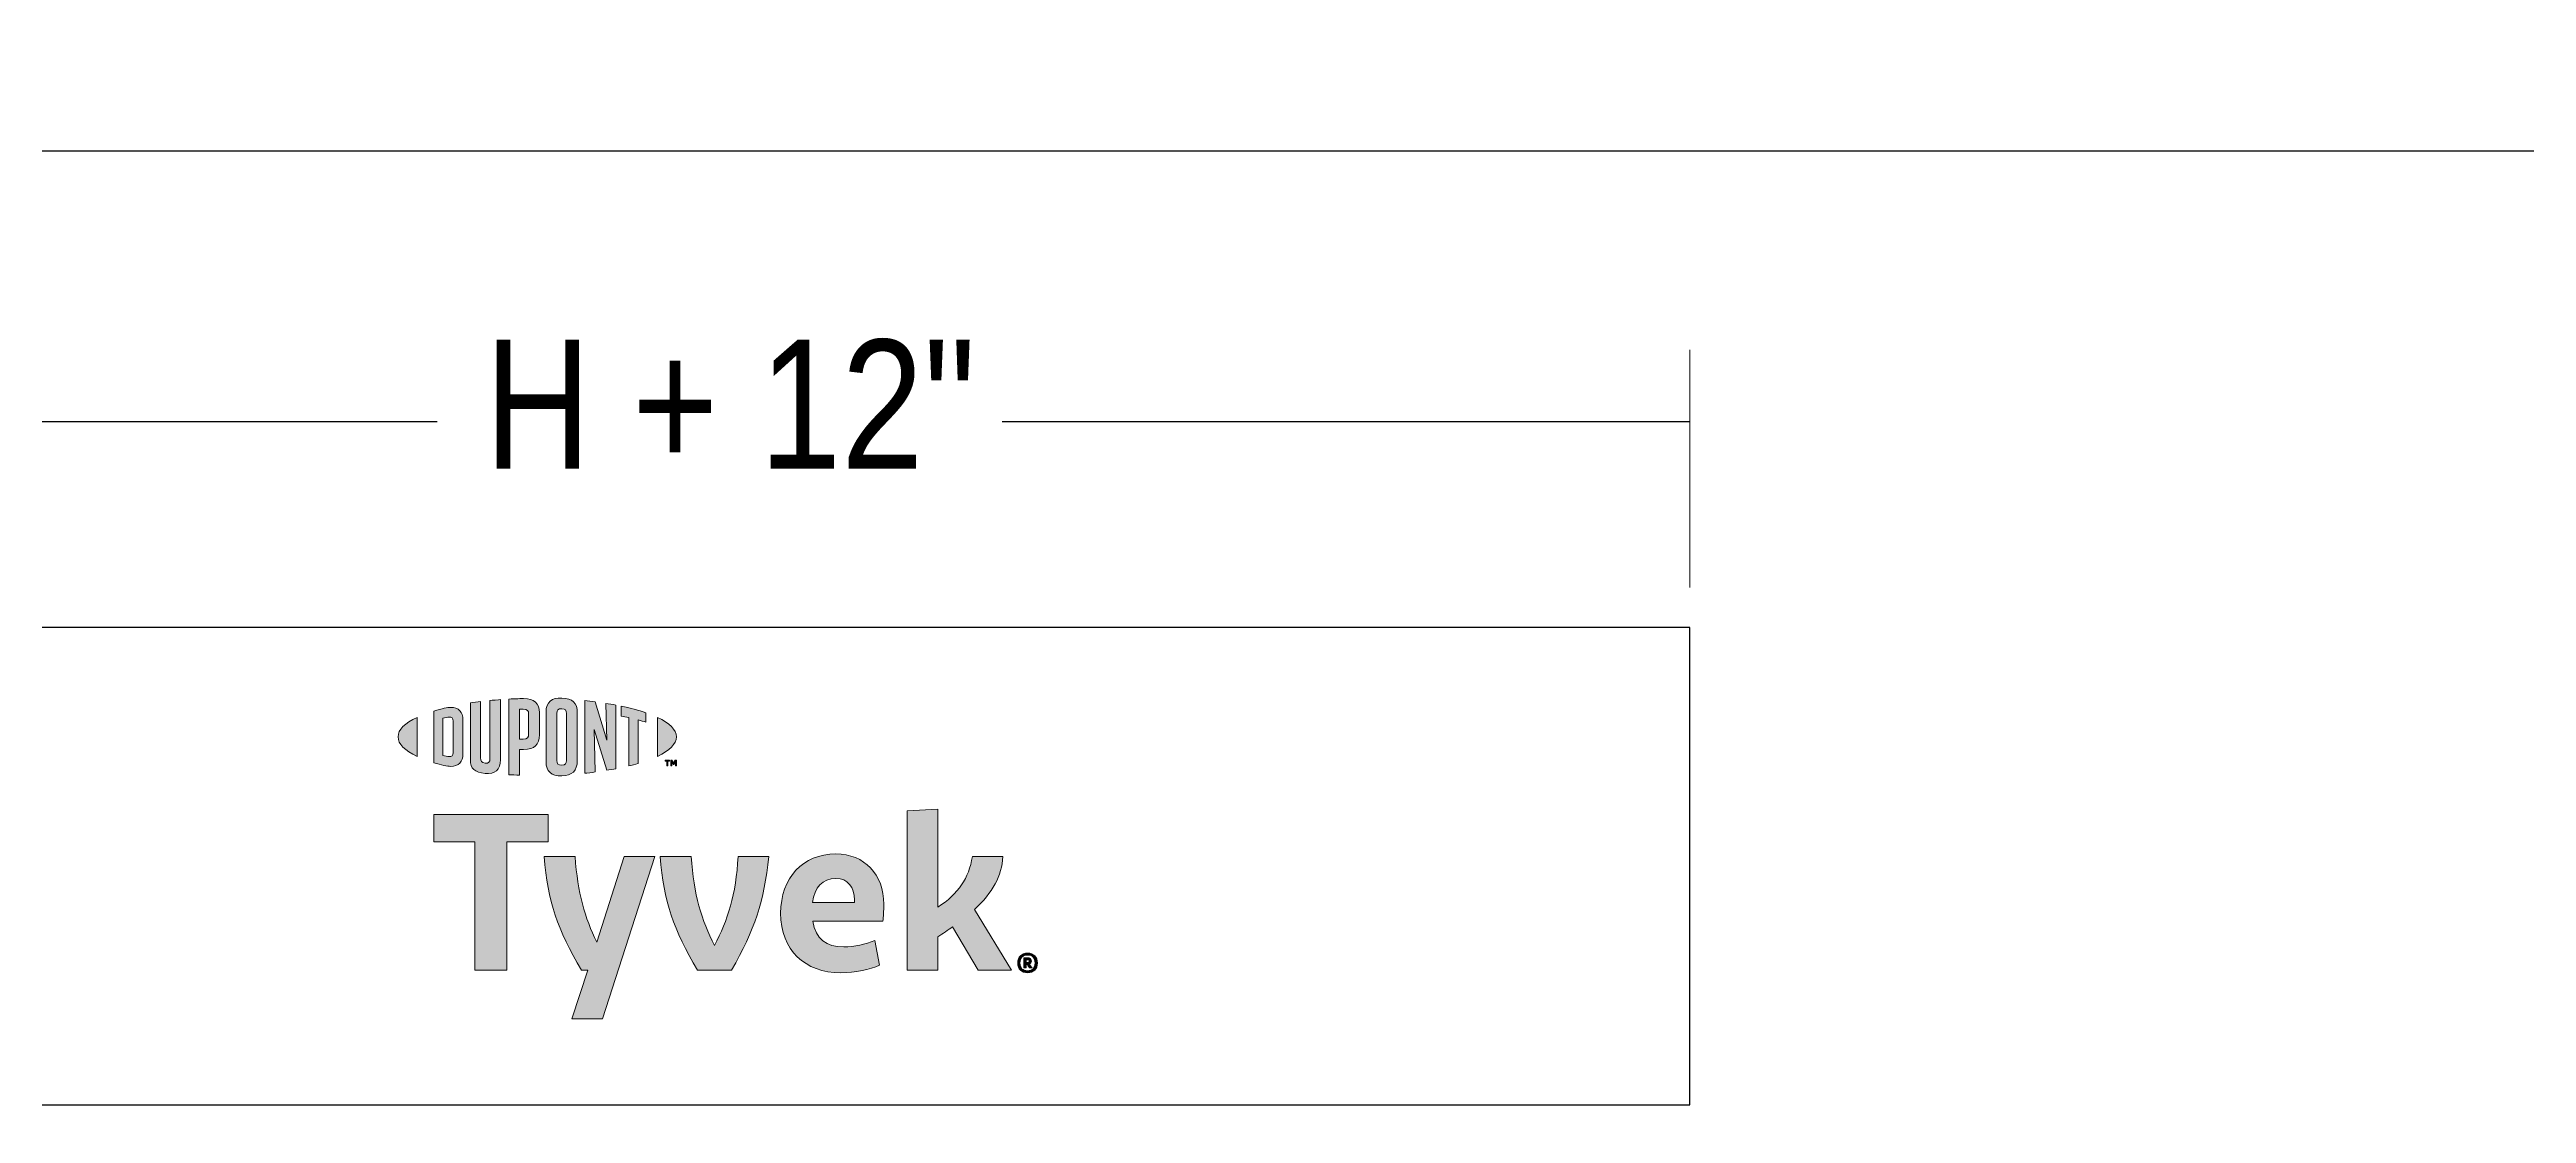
# Model space of a CAD drawing. Extents: x -1328 to 5679, y -4611 to 1603.
# Drawn here: x 4237.3 to 4400.6, y -2336.4 to -2266.2 of the extents above; entities that cross this region are included whole.
import ezdxf

# ---------------------------------------------------------------- set-up
doc = ezdxf.new("R2010")
doc.units = 0
doc.header["$MEASUREMENT"] = 0
doc.layers.add('G-ANNO-TTLB', color=7, linetype='Continuous', lineweight=0)
doc.layers.add('TYVEK', color=7, linetype='Continuous', lineweight=0)

# ---------------------------------------------------------------- blocks, each defined once
blk = doc.blocks.new('Block_233')
at = {"layer": 'TYVEK', "true_color": 0x848484, "transparency": 33554687}
h = blk.add_hatch(color=252, dxfattribs=at)
h.dxf.hatch_style = 2
edge = h.paths.add_edge_path()
edge.add_spline(control_points=[(4266.3, -2312.99), (4266.3, -2313.19), (4266.23, -2313.31), (4265.99, -2313.28), (4265.75, -2313.25), (4265.68, -2313.15), (4265.68, -2312.92), (4265.68, -2312.92), (4265.68, -2309.21), (4265.68, -2309.21), (4265.52, -2309.23), (4265.16, -2309.28), (4265.01, -2309.3), (4265.01, -2309.3), (4265.01, -2313.05), (4265.01, -2313.05), (4265.01, -2313.64), (4265.3, -2313.88), (4265.99, -2313.96), (4266.62, -2314.03), (4267, -2313.71), (4267, -2313.05), (4267, -2313.05), (4267, -2309.09), (4267, -2309.09), (4266.87, -2309.1), (4266.44, -2309.14), (4266.3, -2309.15), (4266.3, -2309.15), (4266.3, -2312.99), (4266.3, -2312.99)], knot_values=[0, 0, 0, 0, 1, 1, 1, 2, 2, 2, 3, 3, 3, 4, 4, 4, 5, 5, 5, 6, 6, 6, 7, 7, 7, 8, 8, 8, 9, 9, 9, 10, 10, 10, 10], degree=3, periodic=0)
h = blk.add_hatch(color=252, dxfattribs=at)
h.dxf.hatch_style = 2
edge = h.paths.add_edge_path()
edge.add_spline(control_points=[(4268.85, -2311.36), (4268.85, -2311.58), (4268.78, -2311.69), (4268.49, -2311.69), (4268.49, -2311.69), (4268.25, -2311.69), (4268.25, -2311.69), (4268.25, -2311.69), (4268.25, -2309.72), (4268.25, -2309.72), (4268.36, -2309.71), (4268.41, -2309.71), (4268.48, -2309.71), (4268.79, -2309.71), (4268.85, -2309.83), (4268.85, -2310.05), (4268.85, -2310.05), (4268.85, -2311.36), (4268.85, -2311.36)], knot_values=[0, 0, 0, 0, 1, 1, 1, 2, 2, 2, 3, 3, 3, 4, 4, 4, 5, 5, 5, 6, 6, 6, 6], degree=3, periodic=0)
edge = h.paths.add_edge_path()
edge.add_spline(control_points=[(4268.52, -2309.02), (4268.4, -2309.02), (4267.96, -2309.03), (4267.55, -2309.06), (4267.55, -2309.06), (4267.55, -2314.04), (4267.55, -2314.04), (4267.69, -2314.05), (4268.05, -2314.07), (4268.25, -2314.07), (4268.25, -2314.07), (4268.25, -2312.38), (4268.25, -2312.38), (4268.25, -2312.38), (4268.52, -2312.38), (4268.52, -2312.38), (4269.25, -2312.38), (4269.56, -2312.05), (4269.56, -2311.41), (4269.56, -2311.41), (4269.56, -2309.95), (4269.56, -2309.95), (4269.56, -2309.33), (4269.22, -2309.02), (4268.52, -2309.02)], knot_values=[0, 0, 0, 0, 1, 1, 1, 2, 2, 2, 3, 3, 3, 4, 4, 4, 5, 5, 5, 6, 6, 6, 7, 7, 7, 8, 8, 8, 8], degree=3, periodic=0)
h = blk.add_hatch(color=252, dxfattribs=at)
h.dxf.hatch_style = 2
edge = h.paths.add_edge_path()
edge.add_spline(control_points=[(4271.35, -2313.1), (4271.35, -2313.3), (4271.29, -2313.4), (4271.04, -2313.41), (4270.78, -2313.42), (4270.71, -2313.31), (4270.71, -2313.1), (4270.71, -2313.1), (4270.71, -2310), (4270.71, -2310), (4270.71, -2309.79), (4270.78, -2309.68), (4271.04, -2309.69), (4271.29, -2309.69), (4271.35, -2309.8), (4271.35, -2310), (4271.35, -2310), (4271.35, -2313.1), (4271.35, -2313.1)], knot_values=[0, 0, 0, 0, 1, 1, 1, 2, 2, 2, 3, 3, 3, 4, 4, 4, 5, 5, 5, 6, 6, 6, 6], degree=3, periodic=0)
edge = h.paths.add_edge_path()
edge.add_spline(control_points=[(4271.04, -2308.99), (4270.39, -2308.96), (4270, -2309.25), (4270, -2309.9), (4270, -2309.9), (4270, -2313.16), (4270, -2313.16), (4270, -2313.85), (4270.35, -2314.14), (4271.04, -2314.11), (4271.71, -2314.08), (4272.06, -2313.82), (4272.06, -2313.09), (4272.06, -2313.09), (4272.06, -2309.98), (4272.06, -2309.98), (4272.06, -2309.27), (4271.74, -2309.02), (4271.04, -2308.99)], knot_values=[0, 0, 0, 0, 1, 1, 1, 2, 2, 2, 3, 3, 3, 4, 4, 4, 5, 5, 5, 6, 6, 6, 6], degree=3, periodic=0)
h = blk.add_hatch(color=252, dxfattribs=at)
h.dxf.hatch_style = 2
edge = h.paths.add_edge_path()
edge.add_spline(control_points=[(4274, -2311.77), (4274, -2311.77), (4273.23, -2309.23), (4273.23, -2309.23), (4273.01, -2309.2), (4272.76, -2309.18), (4272.56, -2309.16), (4272.56, -2309.16), (4272.56, -2313.94), (4272.56, -2313.94), (4272.7, -2313.93), (4273.05, -2313.89), (4273.24, -2313.86), (4273.24, -2313.86), (4273.18, -2311.05), (4273.18, -2311.05), (4273.18, -2311.05), (4274, -2313.75), (4274, -2313.75), (4274.18, -2313.72), (4274.43, -2313.68), (4274.6, -2313.65), (4274.6, -2313.65), (4274.6, -2309.45), (4274.6, -2309.45), (4274.42, -2309.41), (4274.11, -2309.36), (4273.95, -2309.34), (4273.95, -2309.34), (4274, -2311.77), (4274, -2311.77)], knot_values=[0, 0, 0, 0, 1, 1, 1, 2, 2, 2, 3, 3, 3, 4, 4, 4, 5, 5, 5, 6, 6, 6, 7, 7, 7, 8, 8, 8, 9, 9, 9, 10, 10, 10, 10], degree=3, periodic=0)
h = blk.add_hatch(color=252, dxfattribs=at)
h.dxf.hatch_style = 2
edge = h.paths.add_edge_path()
edge.add_spline(control_points=[(4260.24, -2311.54), (4260.24, -2312.01), (4260.69, -2312.45), (4261.49, -2312.83), (4261.49, -2312.83), (4261.49, -2310.26), (4261.49, -2310.26), (4260.69, -2310.64), (4260.24, -2311.08), (4260.24, -2311.54)], knot_values=[0, 0, 0, 0, 1, 1, 1, 2, 2, 2, 3, 3, 3, 3], degree=3, periodic=0)
h = blk.add_hatch(color=252, dxfattribs=at)
h.dxf.hatch_style = 2
edge = h.paths.add_edge_path()
edge.add_spline(control_points=[(4263.88, -2312.59), (4263.88, -2312.79), (4263.76, -2312.85), (4263.62, -2312.85), (4263.51, -2312.85), (4263.34, -2312.81), (4263.2, -2312.77), (4263.2, -2312.77), (4263.2, -2310.32), (4263.2, -2310.32), (4263.34, -2310.28), (4263.51, -2310.24), (4263.62, -2310.24), (4263.76, -2310.24), (4263.88, -2310.31), (4263.88, -2310.51), (4263.88, -2310.51), (4263.88, -2312.59), (4263.88, -2312.59)], knot_values=[0, 0, 0, 0, 1, 1, 1, 2, 2, 2, 3, 3, 3, 4, 4, 4, 5, 5, 5, 6, 6, 6, 6], degree=3, periodic=0)
edge = h.paths.add_edge_path()
edge.add_spline(control_points=[(4263.71, -2309.6), (4263.49, -2309.6), (4263.17, -2309.67), (4262.59, -2309.85), (4262.59, -2309.85), (4262.59, -2313.25), (4262.59, -2313.25), (4263.1, -2313.4), (4263.49, -2313.49), (4263.71, -2313.49), (4264.23, -2313.49), (4264.52, -2313.18), (4264.52, -2312.68), (4264.52, -2312.68), (4264.52, -2310.42), (4264.52, -2310.42), (4264.52, -2309.92), (4264.23, -2309.6), (4263.71, -2309.6)], knot_values=[0, 0, 0, 0, 1, 1, 1, 2, 2, 2, 3, 3, 3, 4, 4, 4, 5, 5, 5, 6, 6, 6, 6], degree=3, periodic=0)
h = blk.add_hatch(color=252, dxfattribs=at)
h.dxf.hatch_style = 2
edge = h.paths.add_edge_path()
edge.add_spline(control_points=[(4274.95, -2310.18), (4275.12, -2310.21), (4275.29, -2310.25), (4275.46, -2310.28), (4275.46, -2310.28), (4275.46, -2313.46), (4275.46, -2313.46), (4275.61, -2313.43), (4275.89, -2313.35), (4276.08, -2313.3), (4276.08, -2313.3), (4276.08, -2310.43), (4276.08, -2310.43), (4276.26, -2310.48), (4276.44, -2310.53), (4276.59, -2310.57), (4276.59, -2310.57), (4276.59, -2309.96), (4276.59, -2309.96), (4276.1, -2309.79), (4275.57, -2309.65), (4274.95, -2309.52), (4274.95, -2309.52), (4274.95, -2310.18), (4274.95, -2310.18)], knot_values=[0, 0, 0, 0, 1, 1, 1, 2, 2, 2, 3, 3, 3, 4, 4, 4, 5, 5, 5, 6, 6, 6, 7, 7, 7, 8, 8, 8, 8], degree=3, periodic=0)
h = blk.add_hatch(color=252, dxfattribs=at)
h.dxf.hatch_style = 2
edge = h.paths.add_edge_path()
edge.add_spline(control_points=[(4278.6, -2311.54), (4278.6, -2312.01), (4278.14, -2312.45), (4277.35, -2312.83), (4277.35, -2312.83), (4277.35, -2310.26), (4277.35, -2310.26), (4278.14, -2310.64), (4278.6, -2311.08), (4278.6, -2311.54)], knot_values=[0, 0, 0, 0, 1, 1, 1, 2, 2, 2, 3, 3, 3, 3], degree=3, periodic=0)
h = blk.add_hatch(color=252, dxfattribs=at)
h.dxf.hatch_style = 2
edge = h.paths.add_edge_path()
edge.add_spline(control_points=[(4278.23, -2313.09), (4278.23, -2313.09), (4278.3, -2313.09), (4278.3, -2313.09), (4278.3, -2313.09), (4278.41, -2313.26), (4278.41, -2313.26), (4278.41, -2313.26), (4278.52, -2313.09), (4278.52, -2313.09), (4278.52, -2313.09), (4278.6, -2313.09), (4278.6, -2313.09), (4278.6, -2313.09), (4278.6, -2313.46), (4278.6, -2313.46), (4278.6, -2313.46), (4278.53, -2313.46), (4278.53, -2313.46), (4278.53, -2313.46), (4278.53, -2313.19), (4278.53, -2313.19), (4278.53, -2313.19), (4278.42, -2313.37), (4278.42, -2313.37), (4278.42, -2313.37), (4278.41, -2313.37), (4278.41, -2313.37), (4278.41, -2313.37), (4278.29, -2313.19), (4278.29, -2313.19), (4278.29, -2313.19), (4278.29, -2313.46), (4278.29, -2313.46), (4278.29, -2313.46), (4278.23, -2313.46), (4278.23, -2313.46), (4278.23, -2313.46), (4278.23, -2313.09), (4278.23, -2313.09)], knot_values=[0, 0, 0, 0, 1, 1, 1, 2, 2, 2, 3, 3, 3, 4, 4, 4, 5, 5, 5, 6, 6, 6, 7, 7, 7, 8, 8, 8, 9, 9, 9, 10, 10, 10, 11, 11, 11, 12, 12, 12, 13, 13, 13, 13], degree=3, periodic=0)
edge = h.paths.add_edge_path()
edge.add_spline(control_points=[(4277.96, -2313.15), (4277.96, -2313.15), (4277.85, -2313.15), (4277.85, -2313.15), (4277.85, -2313.15), (4277.85, -2313.09), (4277.85, -2313.09), (4277.85, -2313.09), (4278.15, -2313.09), (4278.15, -2313.09), (4278.15, -2313.09), (4278.15, -2313.15), (4278.15, -2313.15), (4278.15, -2313.15), (4278.03, -2313.15), (4278.03, -2313.15), (4278.03, -2313.15), (4278.03, -2313.46), (4278.03, -2313.46), (4278.03, -2313.46), (4277.96, -2313.46), (4277.96, -2313.46), (4277.96, -2313.46), (4277.96, -2313.15), (4277.96, -2313.15)], knot_values=[0, 0, 0, 0, 1, 1, 1, 2, 2, 2, 3, 3, 3, 4, 4, 4, 5, 5, 5, 6, 6, 6, 7, 7, 7, 8, 8, 8, 8], degree=3, periodic=0)
at = {"layer": 'TYVEK'}
for points, knots in [([(4266.3, -2312.99), (4266.3, -2313.19), (4266.23, -2313.31), (4265.99, -2313.28), (4265.75, -2313.25), (4265.68, -2313.15), (4265.68, -2312.92), (4265.68, -2312.92), (4265.68, -2309.21), (4265.68, -2309.21), (4265.52, -2309.23), (4265.16, -2309.28), (4265.01, -2309.3), (4265.01, -2309.3), (4265.01, -2313.05), (4265.01, -2313.05), (4265.01, -2313.64), (4265.3, -2313.88), (4265.99, -2313.96), (4266.62, -2314.03), (4267, -2313.71), (4267, -2313.05), (4267, -2313.05), (4267, -2309.09), (4267, -2309.09), (4266.87, -2309.1), (4266.44, -2309.14), (4266.3, -2309.15), (4266.3, -2309.15), (4266.3, -2312.99), (4266.3, -2312.99)], [0, 0, 0, 0, 1, 1, 1, 2, 2, 2, 3, 3, 3, 4, 4, 4, 5, 5, 5, 6, 6, 6, 7, 7, 7, 8, 8, 8, 9, 9, 9, 10, 10, 10, 10]), ([(4268.52, -2309.02), (4268.4, -2309.02), (4267.96, -2309.03), (4267.55, -2309.06), (4267.55, -2309.06), (4267.55, -2314.04), (4267.55, -2314.04), (4267.69, -2314.05), (4268.05, -2314.07), (4268.25, -2314.07), (4268.25, -2314.07), (4268.25, -2312.38), (4268.25, -2312.38), (4268.25, -2312.38), (4268.52, -2312.38), (4268.52, -2312.38), (4269.25, -2312.38), (4269.56, -2312.05), (4269.56, -2311.41), (4269.56, -2311.41), (4269.56, -2309.95), (4269.56, -2309.95), (4269.56, -2309.33), (4269.22, -2309.02), (4268.52, -2309.02)], [0, 0, 0, 0, 1, 1, 1, 2, 2, 2, 3, 3, 3, 4, 4, 4, 5, 5, 5, 6, 6, 6, 7, 7, 7, 8, 8, 8, 8]), ([(4271.04, -2308.99), (4270.39, -2308.96), (4270, -2309.25), (4270, -2309.9), (4270, -2309.9), (4270, -2313.16), (4270, -2313.16), (4270, -2313.85), (4270.35, -2314.14), (4271.04, -2314.11), (4271.71, -2314.08), (4272.06, -2313.82), (4272.06, -2313.09), (4272.06, -2313.09), (4272.06, -2309.98), (4272.06, -2309.98), (4272.06, -2309.27), (4271.74, -2309.02), (4271.04, -2308.99)], [0, 0, 0, 0, 1, 1, 1, 2, 2, 2, 3, 3, 3, 4, 4, 4, 5, 5, 5, 6, 6, 6, 6]), ([(4274, -2311.77), (4274, -2311.77), (4273.23, -2309.23), (4273.23, -2309.23), (4273.01, -2309.2), (4272.76, -2309.18), (4272.56, -2309.16), (4272.56, -2309.16), (4272.56, -2313.94), (4272.56, -2313.94), (4272.7, -2313.93), (4273.05, -2313.89), (4273.24, -2313.86), (4273.24, -2313.86), (4273.18, -2311.05), (4273.18, -2311.05), (4273.18, -2311.05), (4274, -2313.75), (4274, -2313.75), (4274.18, -2313.72), (4274.43, -2313.68), (4274.6, -2313.65), (4274.6, -2313.65), (4274.6, -2309.45), (4274.6, -2309.45), (4274.42, -2309.41), (4274.11, -2309.36), (4273.95, -2309.34), (4273.95, -2309.34), (4274, -2311.77), (4274, -2311.77)], [0, 0, 0, 0, 1, 1, 1, 2, 2, 2, 3, 3, 3, 4, 4, 4, 5, 5, 5, 6, 6, 6, 7, 7, 7, 8, 8, 8, 9, 9, 9, 10, 10, 10, 10]), ([(4260.24, -2311.54), (4260.24, -2312.01), (4260.69, -2312.45), (4261.49, -2312.83), (4261.49, -2312.83), (4261.49, -2310.26), (4261.49, -2310.26), (4260.69, -2310.64), (4260.24, -2311.08), (4260.24, -2311.54)], [0, 0, 0, 0, 1, 1, 1, 2, 2, 2, 3, 3, 3, 3]), ([(4263.71, -2309.6), (4263.49, -2309.6), (4263.17, -2309.67), (4262.59, -2309.85), (4262.59, -2309.85), (4262.59, -2313.25), (4262.59, -2313.25), (4263.1, -2313.4), (4263.49, -2313.49), (4263.71, -2313.49), (4264.23, -2313.49), (4264.52, -2313.18), (4264.52, -2312.68), (4264.52, -2312.68), (4264.52, -2310.42), (4264.52, -2310.42), (4264.52, -2309.92), (4264.23, -2309.6), (4263.71, -2309.6)], [0, 0, 0, 0, 1, 1, 1, 2, 2, 2, 3, 3, 3, 4, 4, 4, 5, 5, 5, 6, 6, 6, 6]), ([(4263.88, -2312.59), (4263.88, -2312.79), (4263.76, -2312.85), (4263.62, -2312.85), (4263.51, -2312.85), (4263.34, -2312.81), (4263.2, -2312.77), (4263.2, -2312.77), (4263.2, -2310.32), (4263.2, -2310.32), (4263.34, -2310.28), (4263.51, -2310.24), (4263.62, -2310.24), (4263.76, -2310.24), (4263.88, -2310.31), (4263.88, -2310.51), (4263.88, -2310.51), (4263.88, -2312.59), (4263.88, -2312.59)], [0, 0, 0, 0, 1, 1, 1, 2, 2, 2, 3, 3, 3, 4, 4, 4, 5, 5, 5, 6, 6, 6, 6]), ([(4268.85, -2311.36), (4268.85, -2311.58), (4268.78, -2311.69), (4268.49, -2311.69), (4268.49, -2311.69), (4268.25, -2311.69), (4268.25, -2311.69), (4268.25, -2311.69), (4268.25, -2309.72), (4268.25, -2309.72), (4268.36, -2309.71), (4268.41, -2309.71), (4268.48, -2309.71), (4268.79, -2309.71), (4268.85, -2309.83), (4268.85, -2310.05), (4268.85, -2310.05), (4268.85, -2311.36), (4268.85, -2311.36)], [0, 0, 0, 0, 1, 1, 1, 2, 2, 2, 3, 3, 3, 4, 4, 4, 5, 5, 5, 6, 6, 6, 6]), ([(4271.35, -2313.1), (4271.35, -2313.3), (4271.29, -2313.4), (4271.04, -2313.41), (4270.78, -2313.42), (4270.71, -2313.31), (4270.71, -2313.1), (4270.71, -2313.1), (4270.71, -2310), (4270.71, -2310), (4270.71, -2309.79), (4270.78, -2309.68), (4271.04, -2309.69), (4271.29, -2309.69), (4271.35, -2309.8), (4271.35, -2310), (4271.35, -2310), (4271.35, -2313.1), (4271.35, -2313.1)], [0, 0, 0, 0, 1, 1, 1, 2, 2, 2, 3, 3, 3, 4, 4, 4, 5, 5, 5, 6, 6, 6, 6]), ([(4274.95, -2310.18), (4275.12, -2310.21), (4275.29, -2310.25), (4275.46, -2310.28), (4275.46, -2310.28), (4275.46, -2313.46), (4275.46, -2313.46), (4275.61, -2313.43), (4275.89, -2313.35), (4276.08, -2313.3), (4276.08, -2313.3), (4276.08, -2310.43), (4276.08, -2310.43), (4276.26, -2310.48), (4276.44, -2310.53), (4276.59, -2310.57), (4276.59, -2310.57), (4276.59, -2309.96), (4276.59, -2309.96), (4276.1, -2309.79), (4275.57, -2309.65), (4274.95, -2309.52), (4274.95, -2309.52), (4274.95, -2310.18), (4274.95, -2310.18)], [0, 0, 0, 0, 1, 1, 1, 2, 2, 2, 3, 3, 3, 4, 4, 4, 5, 5, 5, 6, 6, 6, 7, 7, 7, 8, 8, 8, 8]), ([(4278.6, -2311.54), (4278.6, -2312.01), (4278.14, -2312.45), (4277.35, -2312.83), (4277.35, -2312.83), (4277.35, -2310.26), (4277.35, -2310.26), (4278.14, -2310.64), (4278.6, -2311.08), (4278.6, -2311.54)], [0, 0, 0, 0, 1, 1, 1, 2, 2, 2, 3, 3, 3, 3]), ([(4277.96, -2313.15), (4277.96, -2313.15), (4277.85, -2313.15), (4277.85, -2313.15), (4277.85, -2313.15), (4277.85, -2313.09), (4277.85, -2313.09), (4277.85, -2313.09), (4278.15, -2313.09), (4278.15, -2313.09), (4278.15, -2313.09), (4278.15, -2313.15), (4278.15, -2313.15), (4278.15, -2313.15), (4278.03, -2313.15), (4278.03, -2313.15), (4278.03, -2313.15), (4278.03, -2313.46), (4278.03, -2313.46), (4278.03, -2313.46), (4277.96, -2313.46), (4277.96, -2313.46), (4277.96, -2313.46), (4277.96, -2313.15), (4277.96, -2313.15)], [0, 0, 0, 0, 1, 1, 1, 2, 2, 2, 3, 3, 3, 4, 4, 4, 5, 5, 5, 6, 6, 6, 7, 7, 7, 8, 8, 8, 8]), ([(4278.23, -2313.09), (4278.23, -2313.09), (4278.3, -2313.09), (4278.3, -2313.09), (4278.3, -2313.09), (4278.41, -2313.26), (4278.41, -2313.26), (4278.41, -2313.26), (4278.52, -2313.09), (4278.52, -2313.09), (4278.52, -2313.09), (4278.6, -2313.09), (4278.6, -2313.09), (4278.6, -2313.09), (4278.6, -2313.46), (4278.6, -2313.46), (4278.6, -2313.46), (4278.53, -2313.46), (4278.53, -2313.46), (4278.53, -2313.46), (4278.53, -2313.19), (4278.53, -2313.19), (4278.53, -2313.19), (4278.42, -2313.37), (4278.42, -2313.37), (4278.42, -2313.37), (4278.41, -2313.37), (4278.41, -2313.37), (4278.41, -2313.37), (4278.29, -2313.19), (4278.29, -2313.19), (4278.29, -2313.19), (4278.29, -2313.46), (4278.29, -2313.46), (4278.29, -2313.46), (4278.23, -2313.46), (4278.23, -2313.46), (4278.23, -2313.46), (4278.23, -2313.09), (4278.23, -2313.09)], [0, 0, 0, 0, 1, 1, 1, 2, 2, 2, 3, 3, 3, 4, 4, 4, 5, 5, 5, 6, 6, 6, 7, 7, 7, 8, 8, 8, 9, 9, 9, 10, 10, 10, 11, 11, 11, 12, 12, 12, 13, 13, 13, 13])]:
    blk.add_open_spline(points, degree=3, knots=knots, dxfattribs=at)
blk = doc.blocks.new('Block_237')
at = {"layer": 'TYVEK', "true_color": 0x848484, "transparency": 33554687}
h = blk.add_hatch(color=252, dxfattribs=at)
h.dxf.hatch_style = 2
h.paths.add_polyline_path([(4270.13, -2316.67), (4262.59, -2316.67), (4262.59, -2318.46), (4265.31, -2318.46), (4265.31, -2326.92), (4267.41, -2326.92), (4267.41, -2318.46), (4270.13, -2318.46)])
h = blk.add_hatch(color=252, dxfattribs=at)
h.dxf.hatch_style = 2
edge = h.paths.add_edge_path()
edge.add_spline(control_points=[(4298.26, -2322.92), (4298.26, -2322.92), (4300.69, -2326.92), (4300.69, -2326.92), (4300.69, -2326.92), (4298.49, -2326.92), (4298.49, -2326.92), (4298.49, -2326.92), (4296.81, -2324.06), (4296.81, -2324.06), (4296.5, -2324.28), (4296.18, -2324.5), (4295.83, -2324.72), (4295.83, -2324.72), (4295.83, -2326.92), (4295.83, -2326.92), (4295.83, -2326.92), (4293.81, -2326.92), (4293.81, -2326.92), (4293.81, -2326.92), (4293.81, -2316.42), (4293.81, -2316.42), (4293.81, -2316.42), (4295.83, -2316.32), (4295.83, -2316.32), (4295.83, -2316.32), (4295.83, -2322.77), (4295.83, -2322.77), (4297.2, -2321.88), (4297.88, -2320.86), (4298.11, -2319.44), (4298.11, -2319.44), (4300.12, -2319.44), (4300.12, -2319.44), (4300.07, -2320.7), (4299.43, -2321.82), (4298.26, -2322.92)], knot_values=[0, 0, 0, 0, 1, 1, 1, 2, 2, 2, 3, 3, 3, 4, 4, 4, 5, 5, 5, 6, 6, 6, 7, 7, 7, 8, 8, 8, 9, 9, 9, 10, 10, 10, 11, 11, 11, 12, 12, 12, 12], degree=3, periodic=0)
h = blk.add_hatch(color=252, dxfattribs=at)
h.dxf.hatch_style = 2
edge = h.paths.add_edge_path()
edge.add_spline(control_points=[(4287.56, -2322.47), (4287.56, -2322.47), (4290.34, -2322.47), (4290.34, -2322.47), (4290.34, -2322.47), (4290.34, -2322.29), (4290.34, -2322.29), (4290.34, -2321.47), (4289.9, -2320.87), (4289.1, -2320.87), (4288.25, -2320.87), (4287.69, -2321.47), (4287.56, -2322.47)], knot_values=[0, 0, 0, 0, 1, 1, 1, 2, 2, 2, 3, 3, 3, 4, 4, 4, 4], degree=3, periodic=0)
edge = h.paths.add_edge_path()
edge.add_spline(control_points=[(4291.99, -2326.59), (4291.35, -2326.89), (4290.4, -2327.09), (4289.43, -2327.09), (4287.08, -2327.09), (4285.47, -2325.6), (4285.47, -2323.17), (4285.47, -2320.84), (4286.94, -2319.26), (4289.1, -2319.26), (4291.01, -2319.26), (4292.27, -2320.62), (4292.27, -2322.58), (4292.27, -2323.02), (4292.24, -2323.4), (4292.21, -2323.7), (4292.21, -2323.7), (4287.59, -2323.7), (4287.59, -2323.7), (4287.78, -2324.87), (4288.47, -2325.39), (4289.64, -2325.39), (4290.35, -2325.39), (4291.04, -2325.23), (4291.67, -2324.97), (4291.67, -2324.97), (4291.99, -2326.59), (4291.99, -2326.59)], knot_values=[0, 0, 0, 0, 1, 1, 1, 2, 2, 2, 3, 3, 3, 4, 4, 4, 5, 5, 5, 6, 6, 6, 7, 7, 7, 8, 8, 8, 9, 9, 9, 9], degree=3, periodic=0)
h = blk.add_hatch(color=252, dxfattribs=at)
h.dxf.hatch_style = 2
edge = h.paths.add_edge_path()
edge.add_spline(control_points=[(4282.66, -2319.44), (4282.53, -2321.94), (4281.97, -2323.64), (4281.11, -2325.29), (4280.27, -2323.64), (4279.73, -2321.94), (4279.57, -2319.44), (4279.57, -2319.44), (4277.53, -2319.44), (4277.53, -2319.44), (4277.75, -2322.38), (4278.41, -2324.27), (4279.99, -2326.92), (4279.99, -2326.92), (4282.23, -2326.92), (4282.23, -2326.92), (4283.75, -2324.27), (4284.38, -2322.38), (4284.68, -2319.44), (4284.68, -2319.44), (4282.66, -2319.44), (4282.66, -2319.44)], knot_values=[0, 0, 0, 0, 1, 1, 1, 2, 2, 2, 3, 3, 3, 4, 4, 4, 5, 5, 5, 6, 6, 6, 7, 7, 7, 7], degree=3, periodic=0)
at = {"layer": 'TYVEK'}
blk.add_lwpolyline([(4270.13, -2316.67), (4262.59, -2316.67), (4262.59, -2318.46), (4265.31, -2318.46), (4265.31, -2326.92), (4267.41, -2326.92), (4267.41, -2318.46), (4270.13, -2318.46)], close=True, dxfattribs=at)
for points, knots in [([(4298.26, -2322.92), (4298.26, -2322.92), (4300.69, -2326.92), (4300.69, -2326.92), (4300.69, -2326.92), (4298.49, -2326.92), (4298.49, -2326.92), (4298.49, -2326.92), (4296.81, -2324.06), (4296.81, -2324.06), (4296.5, -2324.28), (4296.18, -2324.5), (4295.83, -2324.72), (4295.83, -2324.72), (4295.83, -2326.92), (4295.83, -2326.92), (4295.83, -2326.92), (4293.81, -2326.92), (4293.81, -2326.92), (4293.81, -2326.92), (4293.81, -2316.42), (4293.81, -2316.42), (4293.81, -2316.42), (4295.83, -2316.32), (4295.83, -2316.32), (4295.83, -2316.32), (4295.83, -2322.77), (4295.83, -2322.77), (4297.2, -2321.88), (4297.88, -2320.86), (4298.11, -2319.44), (4298.11, -2319.44), (4300.12, -2319.44), (4300.12, -2319.44), (4300.07, -2320.7), (4299.43, -2321.82), (4298.26, -2322.92)], [0, 0, 0, 0, 1, 1, 1, 2, 2, 2, 3, 3, 3, 4, 4, 4, 5, 5, 5, 6, 6, 6, 7, 7, 7, 8, 8, 8, 9, 9, 9, 10, 10, 10, 11, 11, 11, 12, 12, 12, 12]), ([(4291.99, -2326.59), (4291.35, -2326.89), (4290.4, -2327.09), (4289.43, -2327.09), (4287.08, -2327.09), (4285.47, -2325.6), (4285.47, -2323.17), (4285.47, -2320.84), (4286.94, -2319.26), (4289.1, -2319.26), (4291.01, -2319.26), (4292.27, -2320.62), (4292.27, -2322.58), (4292.27, -2323.02), (4292.24, -2323.4), (4292.21, -2323.7), (4292.21, -2323.7), (4287.59, -2323.7), (4287.59, -2323.7), (4287.78, -2324.87), (4288.47, -2325.39), (4289.64, -2325.39), (4290.35, -2325.39), (4291.04, -2325.23), (4291.67, -2324.97), (4291.67, -2324.97), (4291.99, -2326.59), (4291.99, -2326.59)], [0, 0, 0, 0, 1, 1, 1, 2, 2, 2, 3, 3, 3, 4, 4, 4, 5, 5, 5, 6, 6, 6, 7, 7, 7, 8, 8, 8, 9, 9, 9, 9]), ([(4282.66, -2319.44), (4282.53, -2321.94), (4281.97, -2323.64), (4281.11, -2325.29), (4280.27, -2323.64), (4279.73, -2321.94), (4279.57, -2319.44), (4279.57, -2319.44), (4277.53, -2319.44), (4277.53, -2319.44), (4277.75, -2322.38), (4278.41, -2324.27), (4279.99, -2326.92), (4279.99, -2326.92), (4282.23, -2326.92), (4282.23, -2326.92), (4283.75, -2324.27), (4284.38, -2322.38), (4284.68, -2319.44), (4284.68, -2319.44), (4282.66, -2319.44), (4282.66, -2319.44)], [0, 0, 0, 0, 1, 1, 1, 2, 2, 2, 3, 3, 3, 4, 4, 4, 5, 5, 5, 6, 6, 6, 7, 7, 7, 7]), ([(4287.56, -2322.47), (4287.56, -2322.47), (4290.34, -2322.47), (4290.34, -2322.47), (4290.34, -2322.47), (4290.34, -2322.29), (4290.34, -2322.29), (4290.34, -2321.47), (4289.9, -2320.87), (4289.1, -2320.87), (4288.25, -2320.87), (4287.69, -2321.47), (4287.56, -2322.47)], [0, 0, 0, 0, 1, 1, 1, 2, 2, 2, 3, 3, 3, 4, 4, 4, 4])]:
    blk.add_open_spline(points, degree=3, knots=knots, dxfattribs=at)
blk = doc.blocks.new('Block_236')
at = {"layer": 'TYVEK', "true_color": 0x848484, "transparency": 33554687}
h = blk.add_hatch(color=252, dxfattribs=at)
h.dxf.hatch_style = 2
edge = h.paths.add_edge_path()
edge.add_spline(control_points=[(4275.16, -2319.44), (4275.16, -2319.44), (4273.34, -2325.07), (4273.34, -2325.07), (4272.57, -2323.48), (4272.07, -2321.83), (4271.92, -2319.44), (4271.92, -2319.44), (4269.88, -2319.44), (4269.88, -2319.44), (4270.1, -2322.38), (4270.76, -2324.27), (4272.34, -2326.92), (4272.34, -2326.92), (4272.75, -2326.92), (4272.75, -2326.92), (4272.75, -2326.92), (4271.71, -2330.13), (4271.71, -2330.13), (4271.71, -2330.13), (4273.73, -2330.13), (4273.73, -2330.13), (4273.73, -2330.13), (4277.18, -2319.44), (4277.18, -2319.44), (4277.18, -2319.44), (4275.16, -2319.44), (4275.16, -2319.44)], knot_values=[0, 0, 0, 0, 1, 1, 1, 2, 2, 2, 3, 3, 3, 4, 4, 4, 5, 5, 5, 6, 6, 6, 7, 7, 7, 8, 8, 8, 9, 9, 9, 9], degree=3, periodic=0)
at = {"layer": 'TYVEK'}
blk.add_open_spline([(4275.16, -2319.44), (4275.16, -2319.44), (4273.34, -2325.07), (4273.34, -2325.07), (4272.57, -2323.48), (4272.07, -2321.83), (4271.92, -2319.44), (4271.92, -2319.44), (4269.88, -2319.44), (4269.88, -2319.44), (4270.1, -2322.38), (4270.76, -2324.27), (4272.34, -2326.92), (4272.34, -2326.92), (4272.75, -2326.92), (4272.75, -2326.92), (4272.75, -2326.92), (4271.71, -2330.13), (4271.71, -2330.13), (4271.71, -2330.13), (4273.73, -2330.13), (4273.73, -2330.13), (4273.73, -2330.13), (4277.18, -2319.44), (4277.18, -2319.44), (4277.18, -2319.44), (4275.16, -2319.44), (4275.16, -2319.44)], degree=3, knots=[0, 0, 0, 0, 1, 1, 1, 2, 2, 2, 3, 3, 3, 4, 4, 4, 5, 5, 5, 6, 6, 6, 7, 7, 7, 8, 8, 8, 9, 9, 9, 9], dxfattribs=at)
blk.add_blockref('Block_237', (0, 0), dxfattribs=at)
blk = doc.blocks.new('Block_238')
at = {"layer": 'TYVEK', "true_color": 0x848484, "transparency": 33554687}
h = blk.add_hatch(color=252, dxfattribs=at)
h.dxf.hatch_style = 2
edge = h.paths.add_edge_path()
edge.add_spline(control_points=[(4301.66, -2326.23), (4301.66, -2326.23), (4301.66, -2326.42), (4301.66, -2326.42), (4301.66, -2326.42), (4301.74, -2326.42), (4301.74, -2326.42), (4301.82, -2326.42), (4301.86, -2326.4), (4301.86, -2326.32), (4301.86, -2326.25), (4301.82, -2326.23), (4301.74, -2326.23), (4301.74, -2326.23), (4301.66, -2326.23), (4301.66, -2326.23)], knot_values=[0, 0, 0, 0, 1, 1, 1, 2, 2, 2, 3, 3, 3, 4, 4, 4, 5, 5, 5, 5], degree=3, periodic=0)
edge = h.paths.add_edge_path()
edge.add_spline(control_points=[(4301.51, -2326.1), (4301.51, -2326.1), (4301.74, -2326.1), (4301.74, -2326.1), (4301.92, -2326.1), (4302, -2326.19), (4302, -2326.32), (4302, -2326.41), (4301.96, -2326.48), (4301.87, -2326.51), (4301.92, -2326.6), (4301.97, -2326.68), (4302.05, -2326.77), (4302.05, -2326.77), (4301.88, -2326.77), (4301.88, -2326.77), (4301.82, -2326.69), (4301.77, -2326.61), (4301.73, -2326.54), (4301.73, -2326.54), (4301.66, -2326.54), (4301.66, -2326.54), (4301.66, -2326.54), (4301.66, -2326.77), (4301.66, -2326.77), (4301.66, -2326.77), (4301.51, -2326.77), (4301.51, -2326.77), (4301.51, -2326.77), (4301.51, -2326.1), (4301.51, -2326.1)], knot_values=[0, 0, 0, 0, 1, 1, 1, 2, 2, 2, 3, 3, 3, 4, 4, 4, 5, 5, 5, 6, 6, 6, 7, 7, 7, 8, 8, 8, 9, 9, 9, 10, 10, 10, 10], degree=3, periodic=0)
edge = h.paths.add_edge_path()
edge.add_spline(control_points=[(4301.75, -2325.93), (4301.43, -2325.93), (4301.25, -2326.12), (4301.25, -2326.45), (4301.25, -2326.78), (4301.43, -2326.96), (4301.75, -2326.96), (4302.06, -2326.96), (4302.25, -2326.78), (4302.25, -2326.45), (4302.25, -2326.12), (4302.06, -2325.93), (4301.75, -2325.93)], knot_values=[0, 0, 0, 0, 1, 1, 1, 2, 2, 2, 3, 3, 3, 4, 4, 4, 4], degree=3, periodic=0)
edge = h.paths.add_edge_path()
edge.add_spline(control_points=[(4301.75, -2325.8), (4302.14, -2325.8), (4302.4, -2326.05), (4302.4, -2326.45), (4302.4, -2326.84), (4302.14, -2327.09), (4301.75, -2327.09), (4301.35, -2327.09), (4301.1, -2326.84), (4301.1, -2326.45), (4301.1, -2326.05), (4301.35, -2325.8), (4301.75, -2325.8)], knot_values=[0, 0, 0, 0, 1, 1, 1, 2, 2, 2, 3, 3, 3, 4, 4, 4, 4], degree=3, periodic=0)
at = {"layer": 'TYVEK'}
for points, knots in [([(4301.75, -2325.8), (4302.14, -2325.8), (4302.4, -2326.05), (4302.4, -2326.45), (4302.4, -2326.84), (4302.14, -2327.09), (4301.75, -2327.09), (4301.35, -2327.09), (4301.1, -2326.84), (4301.1, -2326.45), (4301.1, -2326.05), (4301.35, -2325.8), (4301.75, -2325.8)], [0, 0, 0, 0, 1, 1, 1, 2, 2, 2, 3, 3, 3, 4, 4, 4, 4]), ([(4301.75, -2325.93), (4301.43, -2325.93), (4301.25, -2326.12), (4301.25, -2326.45), (4301.25, -2326.78), (4301.43, -2326.96), (4301.75, -2326.96), (4302.06, -2326.96), (4302.25, -2326.78), (4302.25, -2326.45), (4302.25, -2326.12), (4302.06, -2325.93), (4301.75, -2325.93)], [0, 0, 0, 0, 1, 1, 1, 2, 2, 2, 3, 3, 3, 4, 4, 4, 4]), ([(4301.51, -2326.1), (4301.51, -2326.1), (4301.74, -2326.1), (4301.74, -2326.1), (4301.92, -2326.1), (4302, -2326.19), (4302, -2326.32), (4302, -2326.41), (4301.96, -2326.48), (4301.87, -2326.51), (4301.92, -2326.6), (4301.97, -2326.68), (4302.05, -2326.77), (4302.05, -2326.77), (4301.88, -2326.77), (4301.88, -2326.77), (4301.82, -2326.69), (4301.77, -2326.61), (4301.73, -2326.54), (4301.73, -2326.54), (4301.66, -2326.54), (4301.66, -2326.54), (4301.66, -2326.54), (4301.66, -2326.77), (4301.66, -2326.77), (4301.66, -2326.77), (4301.51, -2326.77), (4301.51, -2326.77), (4301.51, -2326.77), (4301.51, -2326.1), (4301.51, -2326.1)], [0, 0, 0, 0, 1, 1, 1, 2, 2, 2, 3, 3, 3, 4, 4, 4, 5, 5, 5, 6, 6, 6, 7, 7, 7, 8, 8, 8, 9, 9, 9, 10, 10, 10, 10]), ([(4301.66, -2326.23), (4301.66, -2326.23), (4301.66, -2326.42), (4301.66, -2326.42), (4301.66, -2326.42), (4301.74, -2326.42), (4301.74, -2326.42), (4301.82, -2326.42), (4301.86, -2326.4), (4301.86, -2326.32), (4301.86, -2326.25), (4301.82, -2326.23), (4301.74, -2326.23), (4301.74, -2326.23), (4301.66, -2326.23), (4301.66, -2326.23)], [0, 0, 0, 0, 1, 1, 1, 2, 2, 2, 3, 3, 3, 4, 4, 4, 5, 5, 5, 5])]:
    blk.add_open_spline(points, degree=3, knots=knots, dxfattribs=at)
blk = doc.blocks.new('Block_235')
at = {"layer": 'TYVEK'}
for name in ['Block_236', 'Block_238']:
    blk.add_blockref(name, (0, 0), dxfattribs=at)
blk = doc.blocks.new('Block_234')
at = {"layer": 'TYVEK'}
blk.add_blockref('Block_235', (0, 0), dxfattribs=at)
blk = doc.blocks.new('Block_232')
at = {"layer": 'TYVEK'}
for name in ['Block_233', 'Block_234']:
    blk.add_blockref(name, (0, 0), dxfattribs=at)

msp = doc.modelspace()

# ---------------------------------------------------------------- hatches: boundary and pattern name
at = {"layer": 'G-ANNO-TTLB', "true_color": 0xff00ff, "transparency": 33554687}
h = msp.add_hatch(color=6, dxfattribs=at)
edge = h.paths.add_edge_path()
edge.add_spline(control_points=[(5053.44, -3461.41), (5053.44, -3461.41), (2123.92, -3461.41), (2123.92, -3461.41), (2123.92, -3461.41), (2123.92, -1004.41), (2123.92, -1004.41), (2123.92, -1004.41), (5053.44, -1004.41), (5053.44, -1004.41), (5053.44, -1004.41), (5053.44, -3461.41), (5053.44, -3461.41)], knot_values=[0, 0, 0, 0, 1, 1, 1, 2, 2, 2, 3, 3, 3, 4, 4, 4, 4], degree=3, periodic=0)
edge = h.paths.add_edge_path()
edge.add_spline(control_points=[(2132.92, -1013.41), (2132.92, -1013.41), (2132.92, -3452.41), (2132.92, -3452.41), (2132.92, -3452.41), (5044.44, -3452.41), (5044.44, -3452.41), (5044.44, -3452.41), (5044.44, -1013.41), (5044.44, -1013.41), (5044.44, -1013.41), (2132.92, -1013.41), (2132.92, -1013.41)], knot_values=[0, 0, 0, 0, 1, 1, 1, 2, 2, 2, 3, 3, 3, 4, 4, 4, 4], degree=3, periodic=0)
edge.add_line((2132.92, -1013.41), (2132.92, -1013.41))

# ---------------------------------------------------------------- linework, layer by layer
at = {"layer": 'G-ANNO-TTLB'}
for points in [[(5053.44, -3461.41), (5053.44, -3461.41), (2123.92, -3461.41), (2123.92, -3461.41), (2123.92, -3461.41), (2123.92, -1004.41), (2123.92, -1004.41), (2123.92, -1004.41), (5053.44, -1004.41), (5053.44, -1004.41), (5053.44, -1004.41), (5053.44, -3461.41), (5053.44, -3461.41)], [(2132.92, -1013.41), (2132.92, -1013.41), (2132.92, -3452.41), (2132.92, -3452.41), (2132.92, -3452.41), (5044.44, -3452.41), (5044.44, -3452.41), (5044.44, -3452.41), (5044.44, -1013.41), (5044.44, -1013.41), (5044.44, -1013.41), (2132.92, -1013.41), (2132.92, -1013.41)]]:
    msp.add_open_spline(points, degree=3, knots=[0, 0, 0, 0, 1, 1, 1, 2, 2, 2, 3, 3, 3, 4, 4, 4, 4], dxfattribs=at)
at = {"layer": 'TYVEK', "color": 18, "lineweight": 9, "true_color": 0x000000}
msp.add_line((4345.43, -2301.7), (4345.43, -2286.04), dxfattribs=at)
at = {"layer": 'TYVEK', "color": 18, "lineweight": 25, "true_color": 0x000000}
for p, q in [((4217.48, -2290.77), (4262.83, -2290.77)), ((4300.08, -2290.77), (4345.43, -2290.77))]:
    msp.add_line(p, q, dxfattribs=at)
msp.add_lwpolyline([(4248.46, -2438.85), (4406.6, -2438.85), (4406.6, -2272.94), (4150.36, -2272.94), (4150, -2438.85), (4248.46, -2438.85)], dxfattribs=at)
at = {"layer": 'TYVEK', "color": 18, "lineweight": 30, "true_color": 0x000000}
msp.add_lwpolyline([(4217.2, -2335.79), (4345.43, -2335.79), (4345.43, -2304.33), (4217.2, -2304.33)], close=True, dxfattribs=at)

# ---------------------------------------------------------------- block references
at = {"layer": 'TYVEK'}
msp.add_blockref('Block_232', (0, 0), dxfattribs=at)

# ---------------------------------------------------------------- texts
at = {"layer": 'TYVEK', "insert": (4265.94, -2293.87), "char_height": 0.2, "attachment_point": 7}
msp.add_mtext('\\C18;\\c0;\\FArial Narrow|b0|i0|c1;\\H8.496000;\\W1.000000;H + 12"', dxfattribs=at)

doc.saveas('drawing.dxf')
